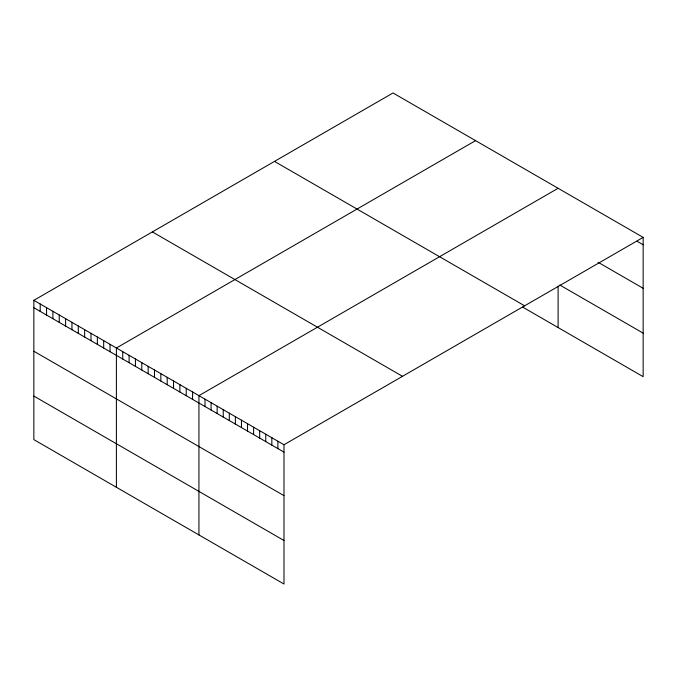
<?xml version="1.0" encoding="UTF-8"?>
<svg xmlns="http://www.w3.org/2000/svg" width="677" height="677" viewBox="0 0 677 677"><rect width="100%" height="100%" fill="white"/><g stroke="black" fill="none" stroke-linecap="round" stroke-linejoin="round"><path stroke-width="1.02" d="M643.15 237.382L283.985 444.747L283.985 584.031L33.85 439.618L33.85 300.334L393.015 92.969L643.15 237.382L643.15 376.666L522.729 307.138M475.559 140.63L116.393 347.995L116.393 487.271M558.102 188.282L198.936 395.647L198.936 534.932M637.074 241.257L643.15 244.761M598.028 262.236L643.15 288.292M559.845 285.042L643.15 333.135M274.49 161.405L524.624 305.818M152.376 231.906L402.51 376.319M33.85 300.334L283.985 444.747M33.85 307.713L283.985 452.126M33.85 351.245L283.985 495.657M33.85 396.087L283.985 540.5M558.102 286.109L558.102 327.566M277.908 441.243L277.908 448.623M271.832 437.731L271.832 445.111M265.756 434.228L265.756 441.607M259.68 430.716L259.68 438.104M253.604 427.212L253.604 434.592M247.537 423.709L247.537 431.088M241.461 420.197L241.461 427.576M235.384 416.693L235.384 424.073M229.308 413.182L229.308 420.561M223.232 409.678L223.232 417.057M217.156 406.166L217.156 413.554M211.089 402.663L211.089 410.042M205.013 399.159L205.013 406.538M192.59 391.983L192.59 399.362M186.234 388.319L186.234 395.698M179.887 384.654L179.887 392.034M173.54 380.982L173.54 388.37M167.185 377.317L167.185 384.697M160.838 373.653L160.838 381.033M154.491 369.989L154.491 377.368M148.145 366.325L148.145 373.704M141.789 362.652L141.789 370.04M135.442 358.988L135.442 366.367M129.095 355.323L129.095 362.703M122.74 351.659L122.74 359.038M110.046 344.322L110.046 351.71M103.691 340.658L103.691 348.037M97.344 336.994L97.344 344.373M90.997 333.329L90.997 340.709M84.642 329.665L84.642 337.044M78.295 326.001L78.295 333.38M71.948 322.328L71.948 329.716M65.601 318.664L65.601 326.043M59.246 315L59.246 322.379M52.899 311.335L52.899 318.715M46.552 307.671L46.552 315.05M40.197 303.998L40.197 311.386"/></g></svg>
